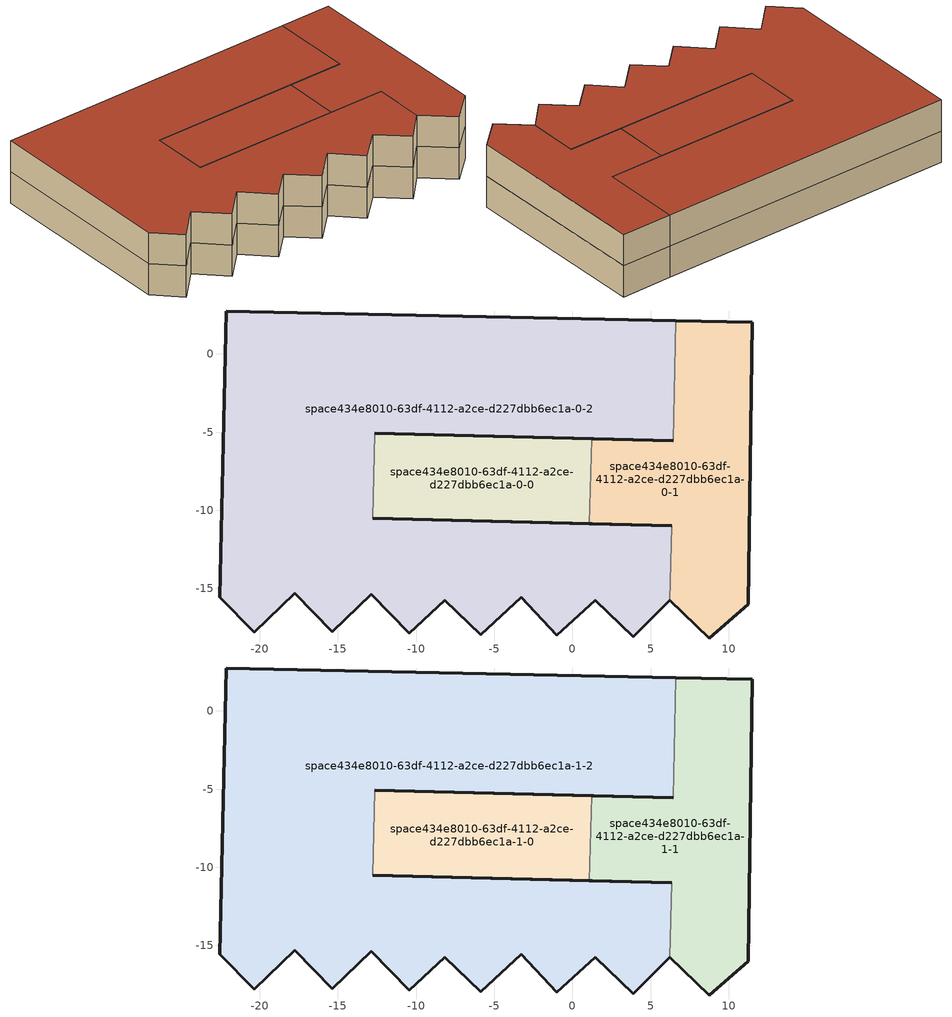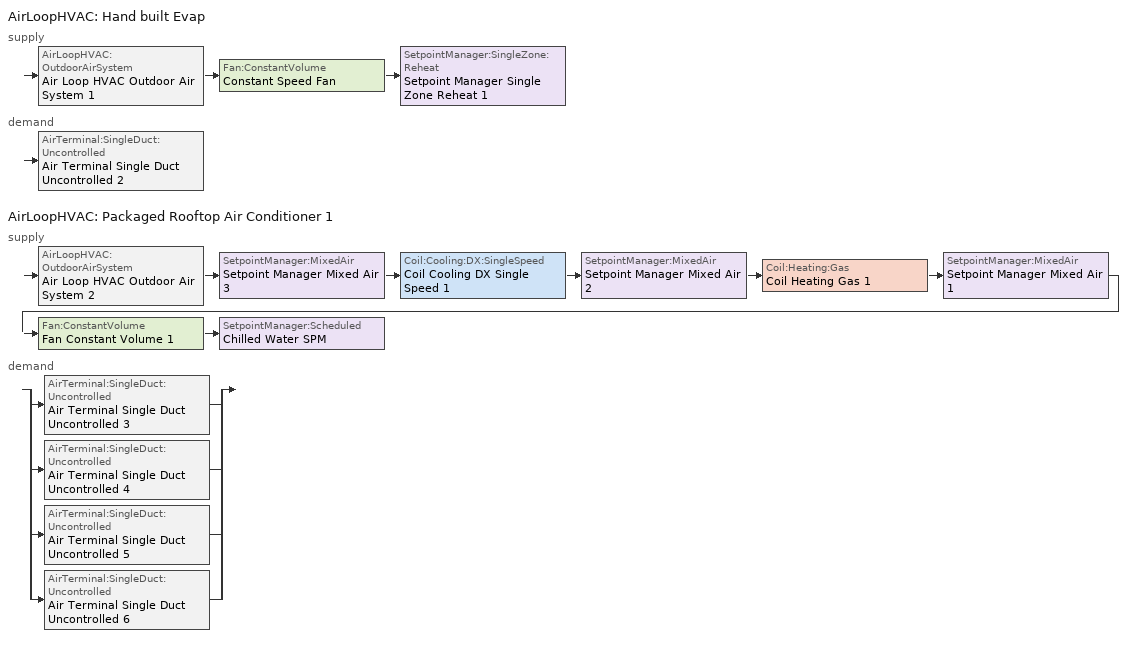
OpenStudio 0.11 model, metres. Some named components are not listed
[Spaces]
space434e8010-63df-4112-a2ce-d227dbb6ec1a-0-0
 floor ground: -12.65,-5.08 1.23,-5.43 1.09,-10.85 -12.78,-10.5 z0
 wall outside: -12.78,-10.5 1.09,-10.85 / 1.23,-5.43 -12.65,-5.08 z0:3.05
 wall to space434e8010-63df-4112-a2ce-d227dbb6ec1a-0-1: 1.09,-10.85 1.23,-5.43 z0:3.05
 wall to space434e8010-63df-4112-a2ce-d227dbb6ec1a-0-2: -12.65,-5.08 -12.78,-10.5 z0:3.05
space434e8010-63df-4112-a2ce-d227dbb6ec1a-0-1
 floor ground: 6.62,2.12 11.49,2.02 11.25,-16.01 8.75,-18.17 6.23,-15.75 6.34,-10.98 1.09,-10.85 1.23,-5.43 6.45,-5.55 z0
 wall outside: 6.23,-15.75 8.75,-18.17 11.25,-16.01 11.49,2.02 6.62,2.12 / 1.09,-10.85 6.34,-10.98 / 6.45,-5.55 1.23,-5.43 z0:3.05
 wall to space434e8010-63df-4112-a2ce-d227dbb6ec1a-0-2: 6.34,-10.98 6.23,-15.75 / 6.62,2.12 6.45,-5.55 z0:3.05
space434e8010-63df-4112-a2ce-d227dbb6ec1a-0-2
 floor ground: -22.15,2.75 6.62,2.12 6.45,-5.55 -12.65,-5.08 -12.78,-10.5 6.34,-10.98 6.23,-15.75 3.9,-18.08 1.46,-15.74 -1,-17.98 -3.28,-15.57 -5.85,-17.97 -8.18,-15.75 -10.45,-17.87 -12.88,-15.37 -15.36,-17.78 -17.76,-15.3 -20.36,-17.82 -22.55,-15.56 z0
 wall outside: -12.65,-5.08 6.45,-5.55 / 6.34,-10.98 -12.78,-10.5 / 6.62,2.12 -22.15,2.75 -22.55,-15.56 -20.36,-17.82 -17.76,-15.3 -15.36,-17.78 -12.88,-15.37 -10.45,-17.87 -8.18,-15.75 -5.85,-17.97 -3.28,-15.57 -1,-17.98 1.46,-15.74 3.9,-18.08 6.23,-15.75 z0:3.05
space434e8010-63df-4112-a2ce-d227dbb6ec1a-1-0
 floor to space434e8010-63df-4112-a2ce-d227dbb6ec1a-0-0: -12.65,-5.08 1.23,-5.43 1.09,-10.85 -12.78,-10.5 z3.05
 wall outside: -12.78,-10.5 1.09,-10.85 / 1.23,-5.43 -12.65,-5.08 z3.05:6.1
 wall to space434e8010-63df-4112-a2ce-d227dbb6ec1a-1-1: 1.09,-10.85 1.23,-5.43 z3.05:6.1
 wall to space434e8010-63df-4112-a2ce-d227dbb6ec1a-1-2: -12.65,-5.08 -12.78,-10.5 z3.05:6.1
 roof outside: 1.09,-10.85 1.23,-5.43 -12.65,-5.08 -12.78,-10.5 z6.1
space434e8010-63df-4112-a2ce-d227dbb6ec1a-1-1
 floor to space434e8010-63df-4112-a2ce-d227dbb6ec1a-0-1: 6.62,2.12 11.49,2.02 11.25,-16.01 8.75,-18.17 6.23,-15.75 6.34,-10.98 1.09,-10.85 1.23,-5.43 6.45,-5.55 z3.05
 wall outside: 6.23,-15.75 8.75,-18.17 11.25,-16.01 11.49,2.02 6.62,2.12 / 1.09,-10.85 6.34,-10.98 / 6.45,-5.55 1.23,-5.43 z3.05:6.1
 wall to space434e8010-63df-4112-a2ce-d227dbb6ec1a-1-2: 6.34,-10.98 6.23,-15.75 / 6.62,2.12 6.45,-5.55 z3.05:6.1
 roof outside: 8.75,-18.17 11.25,-16.01 11.49,2.02 6.62,2.12 6.45,-5.55 1.23,-5.43 1.09,-10.85 6.34,-10.98 6.23,-15.75 z6.1
space434e8010-63df-4112-a2ce-d227dbb6ec1a-1-2
 floor to space434e8010-63df-4112-a2ce-d227dbb6ec1a-0-2: -22.15,2.75 6.62,2.12 6.45,-5.55 -12.65,-5.08 -12.78,-10.5 6.34,-10.98 6.23,-15.75 3.9,-18.08 1.46,-15.74 -1,-17.98 -3.28,-15.57 -5.85,-17.97 -8.18,-15.75 -10.45,-17.87 -12.88,-15.37 -15.36,-17.78 -17.76,-15.3 -20.36,-17.82 -22.55,-15.56 z3.05
 wall outside: -12.65,-5.08 6.45,-5.55 / 6.34,-10.98 -12.78,-10.5 / 6.62,2.12 -22.15,2.75 -22.55,-15.56 -20.36,-17.82 -17.76,-15.3 -15.36,-17.78 -12.88,-15.37 -10.45,-17.87 -8.18,-15.75 -5.85,-17.97 -3.28,-15.57 -1,-17.98 1.46,-15.74 3.9,-18.08 6.23,-15.75 z3.05:6.1
 roof outside: 3.9,-18.08 6.23,-15.75 6.34,-10.98 -12.78,-10.5 -12.65,-5.08 6.45,-5.55 6.62,2.12 -22.15,2.75 -22.55,-15.56 -20.36,-17.82 -17.76,-15.3 -15.36,-17.78 -12.88,-15.37 -10.45,-17.87 -8.18,-15.75 -5.85,-17.97 -3.28,-15.57 -1,-17.98 1.46,-15.74 z6.1
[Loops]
AirLoopHVAC 'Hand built Evap'
 supply: AirLoopHVAC:OutdoorAirSystem 'Air Loop HVAC Outdoor Air System 1' > Fan:ConstantVolume 'Constant Speed Fan' > SetpointManager:SingleZone:Reheat 'Setpoint Manager Single Zone Reheat 1'
 demand: AirTerminal:SingleDuct:Uncontrolled 'Air Terminal Single Duct Uncontrolled 2'
AirLoopHVAC 'Packaged Rooftop Air Conditioner 1'
 supply: AirLoopHVAC:OutdoorAirSystem 'Air Loop HVAC Outdoor Air System 2' > SetpointManager:MixedAir 'Setpoint Manager Mixed Air 3' > Coil:Cooling:DX:SingleSpeed 'Coil Cooling DX Single Speed 1' > SetpointManager:MixedAir 'Setpoint Manager Mixed Air 2' > Coil:Heating:Gas 'Coil Heating Gas 1' > SetpointManager:MixedAir 'Setpoint Manager Mixed Air 1' > Fan:ConstantVolume 'Fan Constant Volume 1' > SetpointManager:Scheduled 'Chilled Water SPM'
 demand: split
  | AirTerminal:SingleDuct:Uncontrolled 'Air Terminal Single Duct Uncontrolled 3'
  | AirTerminal:SingleDuct:Uncontrolled 'Air Terminal Single Duct Uncontrolled 4'
  | AirTerminal:SingleDuct:Uncontrolled 'Air Terminal Single Duct Uncontrolled 5'
  | AirTerminal:SingleDuct:Uncontrolled 'Air Terminal Single Duct Uncontrolled 6'
[Building]
building434e8010-63df-4112-a2ce-d227dbb6ec1a: North Axis=-0; Space Type=ASHRAE_189.1-2009_ClimateZone 4-8_MediumOffice; Default Construction Set=ASHRAE_189.1-2009_ClimateZone 4-5 (mdoff)_ConstSet
[Site]
Site 1: Latitude {deg}=39.74; Longitude {deg}=-105.18; Time Zone {hr}=-7; Elevation {m}=1829
[SizingPeriod:DesignDay] Barometric Pressure {Pa}=81198; Sky Clearness=0; Rain Indicator=0; Snow Indicator=0; Day of Month=21; Daylight Saving Time Indicator=0; Dry-Bulb Temperature Range Modifier Type=DefaultMultipliers
Name | Maximum Dry-Bulb Temperature {C} | Daily Dry-Bulb Temperature Range {deltaC} | Humidity Indicating Conditions at Maximum Dry-Bulb {BasedOnField A3} | Wind Speed {m/s} | Wind Direction {deg} | Month | Day Type | Humidity Indicating Type | Solar Model Indicator | ASHRAE Taub | ASHRAE Taud
Denver Centennial  Golden   N Ann Clg .4% Condns DP=>MDB | 20.2 | 15.2 | 16.1 | 4.9 | 0 | 7 | SummerDesignDay | Dewpoint | ASHRAETau | 0.424 | 2.025
Denver Centennial  Golden   N Ann Htg Wind 99.6% Condns WS=>MCDB | 3.9 | 0 | 3.9 | 12.2 | 340 | 12 | WinterDesignDay | Wetbulb | ASHRAEClearSky
Denver Centennial  Golden   N Ann Clg .4% Condns Enth=>MDB | 27.3 | 15.2 | 59700 | 4.9 | 0 | 7 | SummerDesignDay | Enthalpy | ASHRAETau | 0.424 | 2.025
Denver Centennial  Golden   N Ann Hum_n 99.6% Condns DP=>MCDB | -10.9 | 0 | -21.6 | 3 | 340 | 12 | WinterDesignDay | Dewpoint | ASHRAEClearSky
Denver Centennial  Golden   N Ann Htg 99.6% Condns DB | -18.8 | 0 | -18.8 | 3 | 340 | 12 | WinterDesignDay | Wetbulb | ASHRAEClearSky
Denver Centennial  Golden   N Ann Clg .4% Condns WB=>MDB | 27.3 | 15.2 | 18.4 | 4.9 | 0 | 7 | SummerDesignDay | Wetbulb | ASHRAETau | 0.424 | 2.025
Denver Centennial  Golden   N Ann Clg .4% Condns DB=>MWB | 33 | 15.2 | 15.7 | 4.9 | 0 | 7 | SummerDesignDay | Wetbulb | ASHRAETau | 0.424 | 2.025
[Construction]
000_ExtSlabCarpet_4in_ClimateZone 1-8: MAT-CC05 4 HW CONCRETE, CP02 CARPET PAD
000_Exterior Door: 000_F08 Metal surface, 000_I01 25mm insulation board
000_Exterior Window: 000_Clear 3mm, 000_Air 13mm, 000_Clear 3mm
000_Interior Ceiling: 000_M11 100mm lightweight concrete, 000_F05 Ceiling air space resistance, 000_F16 Acoustic tile
000_Interior Door; 000_Interior Partition: 000_G05 25mm wood
000_Interior Floor: 000_F16 Acoustic tile, 000_F05 Ceiling air space resistance, 000_M11 100mm lightweight concrete
000_Interior Wall: 000_G01a 19mm gypsum board, 000_F04 Wall air space resistance, 000_G01a 19mm gypsum board
000_Interior Window: 000_Clear 3mm
ASHRAE_189.1-2009_ExtRoof_IEAD_ClimateZone 2-5: Roof Membrane, Roof Insulation [21], Metal Decking
ASHRAE_189.1-2009_ExtWall_SteelFrame_ClimateZone 4-8: MAT-SHEATH, Wall Insulation [39], 1/2IN Gypsum
ASHRAE_189.1-2009_ExtWindow_ClimateZone 4-5: Theoretical Glass [207]
[DefaultConstructionSet]
ASHRAE_189.1-2009_ClimateZone 4-5 (mdoff)_ConstSet: Default Exterior Surface Constructions=ASHRAE_189.1-2009_ClimateZone 4-5 (mdoff)_Exterior_DefSurfCons; Default Interior Surface Constructions=000_Interior_DefSurfCons; Default Ground Contact Surface Constructions=000_Ground_DefSurfCons; Default Exterior SubSurface Constructions=ASHRAE_189.1-2009_ClimateZone 4-5 (mdoff)_Exterior_DefSubCons; Default Interior SubSurface Constructions=000_Interior_DefSubCons; Interior Partition Construction=000_Interior Partition
[DefaultSubSurfaceConstructions] Glass Door Construction=000_Exterior Window; Skylight Construction=000_Exterior Window; Tubular Daylight Dome Construction=000_Interior Window; Tubular Daylight Diffuser Construction=000_Interior Window
Name | Fixed Window Construction | Operable Window Construction | Door Construction
000_Interior_DefSubCons | 000_Interior Window | 000_Interior Window | 000_Interior Door
ASHRAE_189.1-2009_ClimateZone 4-5 (mdoff)_Exterior_DefSubCons | ASHRAE_189.1-2009_ExtWindow_ClimateZone 4-5 | ASHRAE_189.1-2009_ExtWindow_ClimateZone 4-5 | 000_Exterior Door
[DefaultSurfaceConstructions]
Name | Floor Construction | Wall Construction | Roof Ceiling Construction
000_Ground_DefSurfCons | 000_ExtSlabCarpet_4in_ClimateZone 1-8 | 000_ExtSlabCarpet_4in_ClimateZone 1-8 | 000_ExtSlabCarpet_4in_ClimateZone 1-8
000_Interior_DefSurfCons | 000_Interior Floor | 000_Interior Wall | 000_Interior Ceiling
ASHRAE_189.1-2009_ClimateZone 4-5 (mdoff)_Exterior_DefSurfCons | 000_ExtSlabCarpet_4in_ClimateZone 1-8 | ASHRAE_189.1-2009_ExtWall_SteelFrame_ClimateZone 4-8 | ASHRAE_189.1-2009_ExtRoof_IEAD_ClimateZone 2-5
[Material]
Name | Roughness | Thickness | Conductivity | Density | Specific Heat | Thermal Absorptance | Solar Absorptance | Visible Absorptance
000_F08 Metal surface | Smooth | 0.0008 | 45.28 | 7824 | 500
000_F16 Acoustic tile | MediumSmooth | 0.0191 | 0.06 | 368 | 590
000_G01a 19mm gypsum board | MediumSmooth | 0.019 | 0.16 | 800 | 1090
000_G05 25mm wood | MediumSmooth | 0.0254 | 0.15 | 608 | 1630
000_I01 25mm insulation board | MediumRough | 0.0254 | 0.03 | 43 | 1210
000_M11 100mm lightweight concrete | MediumRough | 0.1016 | 0.53 | 1280 | 840
1/2IN Gypsum | Smooth | 0.0127 | 0.16 | 784.9 | 830 | 0.9 | 0.92 | 0.92
MAT-CC05 4 HW CONCRETE | Rough | 0.1016 | 1.311 | 2240 | 836.8 | 0.9 | 0.7 | 0.7
Metal Decking | MediumSmooth | 0.0015 | 45.006 | 7680 | 418.4 | 0.9 | 0.7 | 0.3
Roof Insulation [21] | MediumRough | 0.2105 | 0.049 | 265 | 836.8 | 0.9 | 0.7 | 0.7
Roof Membrane | VeryRough | 0.0095 | 0.16 | 1121.29 | 1460 | 0.9 | 0.7 | 0.7
Wall Insulation [39] | MediumRough | 0.1184 | 0.045 | 265 | 836.8 | 0.9 | 0.7 | 0.7
[Material:AirGap]
Name | Thermal Resistance
000_F04 Wall air space resistance | 0.15
000_F05 Ceiling air space resistance | 0.18
[Material:NoMass] Thermal Absorptance=0.9; Solar Absorptance=0.7
Name | Roughness | Thermal Resistance | Visible Absorptance
CP02 CARPET PAD | VeryRough | 0.2165 | 0.8
MAT-SHEATH | Rough | 0.3626 | 0.7
[WindowMaterial:Gas]
000_Air 13mm: Gas Type=Air; Thickness=0.0127
[WindowMaterial:Glazing] Optical Data Type=SpectralAverage; Thickness=0.003; Infrared Transmittance at Normal Incidence=0
Name | Solar Transmittance at Normal Incidence | Front Side Solar Reflectance at Normal Incidence | Back Side Solar Reflectance at Normal Incidence | Visible Transmittance at Normal Incidence | Front Side Visible Reflectance at Normal Incidence | Back Side Visible Reflectance at Normal Incidence | Front Side Infrared Hemispherical Emissivity | Back Side Infrared Hemispherical Emissivity | Conductivity | Dirt Correction Factor for Solar and Visible Transmittance | Solar Diffusing
000_Clear 3mm | 0.837 | 0.075 | 0.075 | 0.898 | 0.081 | 0.081 | 0.84 | 0.84 | 0.9
Theoretical Glass [207] | 0.3311 | 0.6189 | 0.6189 | 0.44 | 0.51 | 0.51 | 0.9 | 0.9 | 0.0133 | 1 | No
[DefaultScheduleSet]
MediumOffice_Schedules: Number of People Schedule=Medium Office_Bldg_Occ; People Activity Level Schedule=Medium Office_Activity; Lighting Schedule=Medium Office_Bldg_Light; Electric Equipment Schedule=Medium Office_Bldg_Equip; Infiltration Schedule=Medium Office_Infil_Quarter_On
[SpaceInfiltration:DesignFlowRate]
ASHRAE_189.1-2009_ClimateZone 4-8_MediumOffice_Infil: Space or SpaceType=ASHRAE_189.1-2009_ClimateZone 4-8_MediumOffice; Design Flow Rate Calculation Method=AirChanges/Hour; Design Flow Rate=0; Air Changes per Hour=0.15
[SpaceType]
ASHRAE_189.1-2009_ClimateZone 4-8_MediumOffice: Default Schedule Set=MediumOffice_Schedules; Design Specification Outdoor Air Object=MediumOffice_Outdoor_Air
[ThermostatSetpoint:DualSetpoint]
Medium Office_Thermostat: Heating Setpoint Temperature Schedule=Medium Office_HtgSetp; Cooling Setpoint Temperature Schedule=Medium Office_ClgSetp
[DesignSpecification:OutdoorAir]
MediumOffice_Outdoor_Air: Outdoor Air Method=Sum; Outdoor Air Flow per Person=0.0107645; Outdoor Air Flow per Floor Area=0; Outdoor Air Flow Rate=0; Outdoor Air Flow Air Changes per Hour=0
[ElectricEquipment:Definition] Design Level Calculation Method=EquipmentLevel
Name | Design Level {W}
componentaa252d76-a403-4ced-8618-386148bbd652 | 240
component7711aa8d-18c2-437c-9406-67c81c7f0f56 | 18.7
componenta6164f43-3ae5-4b97-bfa5-6520558698f7; componente918a7e5-52d6-4433-b14f-0ab0bd014aa2; componentc87c5d10-89c5-47df-be66-4e58909b9f3b | 40
component41d4a345-939e-4051-97a1-cebcd78ed2e3 | 830
componentbb521e33-7b6a-4444-a758-bda16f1b245d | 1300
componentf62ce4ec-c3df-4917-8f64-709ca2c01dee | 1200
component4c4d259c-d487-4a36-9706-0438d9286661; component8079701e-c534-46c7-a44d-ec0ad319bfb0 | 144
[People:Definition] Number of People Calculation Method=People; Number of People {people}=1; Fraction Radiant=0.3
component8d430a6d-d863-4445-9e0a-bdd0c462bd70; componentcf943eea-453d-4492-8c51-bc2cda840e8a
[BuildingStory] Nominal Floor to Floor Height {m}=3.048
Name | Nominal Z Coordinate {m}
story434e8010-63df-4112-a2ce-d227dbb6ec1a-0 | 0
story434e8010-63df-4112-a2ce-d227dbb6ec1a-1 | 3.048
[Space]
Name | Building Story | Thermal Zone
space434e8010-63df-4112-a2ce-d227dbb6ec1a-0-0 | story434e8010-63df-4112-a2ce-d227dbb6ec1a-0 | ThermalZone #1
space434e8010-63df-4112-a2ce-d227dbb6ec1a-0-1 | story434e8010-63df-4112-a2ce-d227dbb6ec1a-0 | ThermalZone #2
space434e8010-63df-4112-a2ce-d227dbb6ec1a-0-2 | story434e8010-63df-4112-a2ce-d227dbb6ec1a-0 | ThermalZone #3
space434e8010-63df-4112-a2ce-d227dbb6ec1a-1-0 | story434e8010-63df-4112-a2ce-d227dbb6ec1a-1 | ThermalZone #4
space434e8010-63df-4112-a2ce-d227dbb6ec1a-1-1 | story434e8010-63df-4112-a2ce-d227dbb6ec1a-1 | ThermalZone #5
space434e8010-63df-4112-a2ce-d227dbb6ec1a-1-2 | story434e8010-63df-4112-a2ce-d227dbb6ec1a-1 | ThermalZone #3
[ElectricEquipment]
Name | Electric Equipment Definition | Space or SpaceType | Multiplier
componentInstance434e8010-63df-4112-a2ce-d227dbb6ec1a-0-0-aa252d76-a403-4ced-8618-386148bbd652 | componentaa252d76-a403-4ced-8618-386148bbd652 | space434e8010-63df-4112-a2ce-d227dbb6ec1a-0-0 | 8
componentInstance434e8010-63df-4112-a2ce-d227dbb6ec1a-0-0-7711aa8d-18c2-437c-9406-67c81c7f0f56 | component7711aa8d-18c2-437c-9406-67c81c7f0f56 | space434e8010-63df-4112-a2ce-d227dbb6ec1a-0-0 | 3
componentInstance434e8010-63df-4112-a2ce-d227dbb6ec1a-0-0-a6164f43-3ae5-4b97-bfa5-6520558698f7 | componenta6164f43-3ae5-4b97-bfa5-6520558698f7 | space434e8010-63df-4112-a2ce-d227dbb6ec1a-0-0 | 1
componentInstance434e8010-63df-4112-a2ce-d227dbb6ec1a-0-0-41d4a345-939e-4051-97a1-cebcd78ed2e3 | component41d4a345-939e-4051-97a1-cebcd78ed2e3 | space434e8010-63df-4112-a2ce-d227dbb6ec1a-0-0 | 1
componentInstance434e8010-63df-4112-a2ce-d227dbb6ec1a-0-0-bb521e33-7b6a-4444-a758-bda16f1b245d | componentbb521e33-7b6a-4444-a758-bda16f1b245d | space434e8010-63df-4112-a2ce-d227dbb6ec1a-0-0 | 1
componentInstance434e8010-63df-4112-a2ce-d227dbb6ec1a-0-0-f62ce4ec-c3df-4917-8f64-709ca2c01dee | componentf62ce4ec-c3df-4917-8f64-709ca2c01dee | space434e8010-63df-4112-a2ce-d227dbb6ec1a-0-0 | 2
componentInstance434e8010-63df-4112-a2ce-d227dbb6ec1a-0-0-e918a7e5-52d6-4433-b14f-0ab0bd014aa2 | componente918a7e5-52d6-4433-b14f-0ab0bd014aa2 | space434e8010-63df-4112-a2ce-d227dbb6ec1a-0-0 | 1
componentInstance434e8010-63df-4112-a2ce-d227dbb6ec1a-0-0-4c4d259c-d487-4a36-9706-0438d9286661 | component4c4d259c-d487-4a36-9706-0438d9286661 | space434e8010-63df-4112-a2ce-d227dbb6ec1a-0-0 | 0
componentInstance434e8010-63df-4112-a2ce-d227dbb6ec1a-0-1-aa252d76-a403-4ced-8618-386148bbd652 | componentaa252d76-a403-4ced-8618-386148bbd652 | space434e8010-63df-4112-a2ce-d227dbb6ec1a-0-1 | 4
componentInstance434e8010-63df-4112-a2ce-d227dbb6ec1a-0-1-c87c5d10-89c5-47df-be66-4e58909b9f3b | componentc87c5d10-89c5-47df-be66-4e58909b9f3b | space434e8010-63df-4112-a2ce-d227dbb6ec1a-0-1 | 2
componentInstance434e8010-63df-4112-a2ce-d227dbb6ec1a-0-1-a6164f43-3ae5-4b97-bfa5-6520558698f7 | componenta6164f43-3ae5-4b97-bfa5-6520558698f7 | space434e8010-63df-4112-a2ce-d227dbb6ec1a-0-1 | 1
componentInstance434e8010-63df-4112-a2ce-d227dbb6ec1a-0-1-8079701e-c534-46c7-a44d-ec0ad319bfb0 | component8079701e-c534-46c7-a44d-ec0ad319bfb0 | space434e8010-63df-4112-a2ce-d227dbb6ec1a-0-1 | 1
componentInstance434e8010-63df-4112-a2ce-d227dbb6ec1a-0-1-4c4d259c-d487-4a36-9706-0438d9286661 | component4c4d259c-d487-4a36-9706-0438d9286661 | space434e8010-63df-4112-a2ce-d227dbb6ec1a-0-1 | 1
[People]
Name | People Definition | Space or SpaceType | Activity Level Schedule | Multiplier
componentInstance434e8010-63df-4112-a2ce-d227dbb6ec1a-0-0-8d430a6d-d863-4445-9e0a-bdd0c462bd70 | component8d430a6d-d863-4445-9e0a-bdd0c462bd70 | space434e8010-63df-4112-a2ce-d227dbb6ec1a-0-0 | Schedule:Constant #1 | 8
componentInstance434e8010-63df-4112-a2ce-d227dbb6ec1a-0-1-cf943eea-453d-4492-8c51-bc2cda840e8a | componentcf943eea-453d-4492-8c51-bc2cda840e8a | space434e8010-63df-4112-a2ce-d227dbb6ec1a-0-1 | Schedule:Constant #2 | 4
[ThermalZone] Thermostat=Medium Office_Thermostat; Use Ideal Air Loads=No
ThermalZone #1; ThermalZone #2; ThermalZone #3; ThermalZone #4; ThermalZone #5
[Sizing:Zone] Zone Cooling Design Supply Air Temperature {C}=14; Zone Heating Design Supply Air Temperature {C}=40; Zone Cooling Design Supply Air Humidity Ratio {kg-H2O/kg-air}=0.0085; Zone Heating Design Supply Air Humidity Ratio {kg-H2O/kg-air}=0.008; Heating Design Air Flow Method=DesignDay
Name | Cooling Design Air Flow Method
ThermalZone #1; ThermalZone #2; ThermalZone #4; ThermalZone #5 | DesignDay
ThermalZone #3
[Zone equipment]
ThermalZone #1: Air Terminal Single Duct Uncontrolled 4
ThermalZone #2: Air Terminal Single Duct Uncontrolled 5
ThermalZone #3: Air Terminal Single Duct Uncontrolled 2, Convective Baseboard Water
ThermalZone #4: Air Terminal Single Duct Uncontrolled 3
ThermalZone #5: Air Terminal Single Duct Uncontrolled 6
[AirLoopHVAC] Design Supply Air Flow Rate {m3/s}=AutoSize
Hand built Evap; Packaged Rooftop Air Conditioner 1
[AvailabilityManager:Scheduled] Schedule=Always On Discrete
Availability Manager Scheduled 1; Availability Manager Scheduled 2
[Sizing:System] Type of Load to Size On=Sensible; Design Outdoor Air Flow Rate {m3/s}=Autosize; Minimum System Air Flow Ratio=1; Preheat Design Temperature {C}=7; Preheat Design Humidity Ratio {kg-H2O/kg-Air}=0.008; Precool Design Temperature {C}=12.8; Precool Design Humidity Ratio {kg-H2O/kg-Air}=0.008; Central Cooling Design Supply Air Temperature {C}=12.8; Central Heating Design Supply Air Temperature {C}=40; Sizing Option=NonCoincident; 100% Outdoor Air in Cooling=Yes; 100% Outdoor Air in Heating=Yes; Central Cooling Design Supply Air Humidity Ratio {kg-H2O/kg-Air}=0.0085; Central Heating Design Supply Air Humidity Ratio {kg-H2O/kg-Air}=0.008; Cooling Design Air Flow Method=DesignDay; Cooling Design Air Flow Rate {m3/s}=0; Heating Design Air Flow Method=DesignDay; Heating Design Air Flow Rate {m3/s}=0; System Outdoor Air Method=ZoneSum
Hand built Evap; Packaged Rooftop Air Conditioner 1
[SetpointManager:SingleZone:Reheat]
Setpoint Manager Single Zone Reheat 1: Minimum Supply Air Temperature {C}=-99; Maximum Supply Air Temperature {C}=99
[Controller:OutdoorAir] Minimum Outdoor Air Flow Rate {m3/s}=Autosize; Maximum Outdoor Air Flow Rate {m3/s}=Autosize; Economizer Control Type=NoEconomizer; Economizer Control Action Type=ModulateFlow; Economizer Maximum Limit Dry-Bulb Temperature {C}=28; Economizer Maximum Limit Enthalpy {J/kg}=64000; Economizer Minimum Limit Dry-Bulb Temperature {C}=-100; Lockout Type=NoLockout; Minimum Limit Type=FixedMinimum; High Humidity Control=No; Heat Recovery Bypass Control Type=BypassWhenOAFlowGreaterThanMinimum
Name | Controller Mechanical Ventilation
Controller Outdoor Air 1 | Controller Mechanical Ventilation 1
Controller Outdoor Air 2 | Controller Mechanical Ventilation 2
[Controller:MechanicalVentilation] Availability Schedule=Always On Discrete; System Outdoor Air Method=ZoneSum
Controller Mechanical Ventilation 1; Controller Mechanical Ventilation 2
[AirLoopHVAC:OutdoorAirSystem]
Name | Controller
Air Loop HVAC Outdoor Air System 1 | Controller Outdoor Air 1
Air Loop HVAC Outdoor Air System 2 | Controller Outdoor Air 2
[AirTerminal:SingleDuct:Uncontrolled] Availability Schedule=Always On Discrete; Maximum Air Flow Rate {m3/s}=AutoSize
Air Terminal Single Duct Uncontrolled 2; Air Terminal Single Duct Uncontrolled 3; Air Terminal Single Duct Uncontrolled 4; Air Terminal Single Duct Uncontrolled 5; Air Terminal Single Duct Uncontrolled 6
[EvaporativeCooler:Direct:ResearchSpecial]
OS:EvaporativeCooler:Direct:ResearchSpecial 1: Availability Schedule=Always On Discrete 1; Cooler Effectiveness=1; Recirculating Water Pump Power Consumption {W}=0; Drift Loss Fraction=0; Blowdown Concentration Ratio=0
[ZoneHVAC:Baseboard:Convective:Water]
Convective Baseboard Water: Availability Schedule=Always On Discrete 1; Heating Coil=Coil Heating Water Baseboard
[Coil:Heating:Water:Baseboard]
Coil Heating Water Baseboard: U-Factor Times Area Value {W/K}=autosize; Maximum Water Flow Rate {m3/s}=autosize; Convergence Tolerance=0.001
[Fan:ConstantVolume] Maximum Flow Rate {m3/s}=AutoSize
Name | Availability Schedule | Pressure Rise {Pa} | Motor Efficiency
Fan Constant Volume 1 | Always On Discrete | 500
Constant Speed Fan | Always On Discrete 3 |  | 1
[Coil:Heating:Gas]
Coil Heating Gas 1: Availability Schedule=Always On Discrete; Gas Burner Efficiency=0.8; Nominal Capacity {W}=AutoSize; Parasitic Electric Load {W}=0; Parasitic Gas Load {W}=0
[Coil:Cooling:DX:SingleSpeed]
Coil Cooling DX Single Speed 1: Availability Schedule=Always On Discrete; Rated Total Cooling Capacity {W}=autosize; Rated Sensible Heat Ratio=autosize; Rated COP {W/W}=3; Rated Air Flow Rate {m3/s}=autosize; Rated Evaporator Fan Power Per Volume Flow Rate {W/(m3/s)}=773.3; Total Cooling Capacity Function of Temperature Curve=Curve Biquadratic 1; Total Cooling Capacity Function of Flow Fraction Curve=Curve Quadratic 1; Energy Input Ratio Function of Temperature Curve=Curve Biquadratic 2; Energy Input Ratio Function of Flow Fraction Curve=Curve Quadratic 2; Part Load Fraction Correlation Curve=Curve Quadratic 3; Condenser Type=AirCooled; Evaporative Condenser Effectiveness=0; Evaporative Condenser Air Flow Rate {m3/s}=Autosize; Evaporative Condenser Pump Rated Power Consumption {W}=Autosize; Crankcase Heater Capacity {W}=0; Maximum Outdoor Dry-Bulb Temperature for Crankcase Heater Operation {C}=0; Basin Heater Capacity {W/K}=0; Basin Heater Setpoint Temperature {C}=10
[SetpointManager:Scheduled]
Chilled Water SPM: Control Variable=Temperature; Schedule=Chilled Water Temperature
[Schedule:Constant]
Name | Value
Always On Discrete; Always On Discrete 1; Always On Discrete 3 | 1
Schedule:Constant #1; Schedule:Constant #2 | 148.956
[Schedule:Ruleset]
Name | Default Day Schedule | Summer Design Day Schedule | Winter Design Day Schedule
Medium Office_Infil_Quarter_On | Medium Office_Infil_Quarter_On Default Schedule | Medium Office_Infil_Quarter_On Summer Design Day | Medium Office_Infil_Quarter_On Winter Design Day
Medium Office_Bldg_Light | Medium Office_Bldg_Light Default Schedule | Medium Office_Bldg_Light Summer Design Day | Medium Office_Bldg_Light Winter Design Day
Medium Office_Bldg_Equip | Medium Office_Bldg_Equip Default Schedule | Medium Office_Bldg_Equip Summer Design Day | Medium Office_Bldg_Equip Winter Design Day
Medium Office_HtgSetp | Medium Office_HtgSetp Default Schedule | Medium Office_HtgSetp Summer Design Day | Medium Office_HtgSetp Winter Design Day
Medium Office_Bldg_Occ | Medium Office_Bldg_Occ Default Schedule | Medium Office_Bldg_Occ Summer Design Day | Medium Office_Bldg_Occ Winter Design Day
Medium Office_ClgSetp | Medium Office_ClgSetp Default Schedule | Medium Office_ClgSetp Summer Design Day | Medium Office_ClgSetp Winter Design Day
Medium Office_Activity | Medium Office_Activity Default Schedule | Medium Office_Activity Summer Design Day | Medium Office_Activity Winter Design Day
Chilled Water Temperature | Chilled Water Temperature Default | Chilled Water Temperature Summer Design Day | Chilled Water Temperature Winter Design Day
[Schedule:Day]
Medium Office_Infil_Quarter_On Default Schedule; Medium Office_Bldg_Light Default Schedule; Medium Office_Bldg_Light Winter Design Day; Medium Office_Bldg_Equip Default Schedule; Medium Office_Bldg_Equip Winter Design Day; Medium Office_HtgSetp Default Schedule; Medium Office_Bldg_Occ Default Schedule; Medium Office_Bldg_Occ Rule 1 Day Schedule; Medium Office_Bldg_Occ Winter Design Day; Medium Office_ClgSetp Default Schedule; Medium Office_Activity Default Schedule: 24, 0, 0
Medium Office_Infil_Quarter_On Rule 3 Day Schedule; Medium Office_Infil_Quarter_On Summer Design Day: 6, 0, 1, 22, 0, 0.25, 24, 0, 1
Medium Office_Infil_Quarter_On Rule 2 Day Schedule; Medium Office_Infil_Quarter_On Winter Design Day: 6, 0, 1, 18, 0, 0.25, 24, 0, 1
Medium Office_Infil_Quarter_On Rule 1 Day Schedule; Medium Office_Bldg_Light Summer Design Day; Medium Office_Bldg_Equip Summer Design Day: 24, 0, 1
Medium Office_Bldg_Light Rule 3 Day Schedule: 5, 0, 0.05, 7, 0, 0.1, 8, 0, 0.3, 17, 0, 0.9, 18, 0, 0.7, 20, 0, 0.5, 22, 0, 0.3, 23, 0, 0.1, 24, 0, 0.05
Medium Office_Bldg_Light Rule 2 Day Schedule: 6, 0, 0.05, 8, 0, 0.1, 14, 0, 0.5, 17, 0, 0.15, 24, 0, 0.05
Medium Office_Bldg_Light Rule 1 Day Schedule: 24, 0, 0.05
Medium Office_Bldg_Equip Rule 3 Day Schedule: 8, 0, 0.4, 12, 0, 0.9, 13, 0, 0.8, 17, 0, 0.9, 18, 0, 0.8, 20, 0, 0.6, 22, 0, 0.5, 24, 0, 0.4
Medium Office_Bldg_Equip Rule 2 Day Schedule: 6, 0, 0.3, 8, 0, 0.4, 14, 0, 0.5, 17, 0, 0.35, 24, 0, 0.3
Medium Office_Bldg_Equip Rule 1 Day Schedule: 24, 0, 0.3
Medium Office_HtgSetp Rule 3 Day Schedule: 6, 0, 15.6, 22, 0, 21, 24, 0, 15.6
Medium Office_HtgSetp Summer Design Day; Medium Office_HtgSetp Rule 1 Day Schedule: 24, 0, 15.6
Medium Office_HtgSetp Rule 2 Day Schedule: 6, 0, 15.6, 18, 0, 21, 24, 0, 15.6
Medium Office_HtgSetp Winter Design Day: 24, 0, 21
Medium Office_Bldg_Occ Summer Design Day: 6, 0, 0, 22, 0, 1, 24, 0, 0.05
Medium Office_Bldg_Occ Rule 3 Day Schedule: 6, 0, 0, 7, 0, 0.1, 8, 0, 0.2, 12, 0, 0.95, 13, 0, 0.5, 17, 0, 0.95, 18, 0, 0.7, 20, 0, 0.4, 22, 0, 0.1, 24, 0, 0.05
Medium Office_Bldg_Occ Rule 2 Day Schedule: 6, 0, 0, 8, 0, 0.1, 14, 0, 0.5, 17, 0, 0.1, 24, 0, 0
Medium Office_ClgSetp Rule 3 Day Schedule; Medium Office_ClgSetp Summer Design Day: 6, 0, 26.7, 22, 0, 24, 24, 0, 26.7
Medium Office_ClgSetp Rule 2 Day Schedule: 6, 0, 26.7, 18, 0, 24, 24, 0, 26.7
Medium Office_ClgSetp Winter Design Day; Medium Office_ClgSetp Rule 1 Day Schedule: 24, 0, 26.7
Medium Office_Activity Rule 1 Day Schedule; Medium Office_Activity Winter Design Day; Medium Office_Activity Summer Design Day: 24, 0, 120
Chilled Water Temperature Default; Chilled Water Temperature Summer Design Day; Chilled Water Temperature Winter Design Day: 24, 0, 6.7
[Schedule:Rule] Date Specification Type=DateRange; Start Month=1; Start Day=1; End Month=12; End Day=31
Name | Schedule Ruleset | Rule Order | Day Schedule | Apply Sunday | Apply Monday | Apply Tuesday | Apply Wednesday | Apply Thursday | Apply Friday | Apply Saturday
Medium Office_Infil_Quarter_On Rule 3 | Medium Office_Infil_Quarter_On | 2 | Medium Office_Infil_Quarter_On Rule 3 Day Schedule | No | Yes | Yes | Yes | Yes | Yes | No
Medium Office_Infil_Quarter_On Rule 2 | Medium Office_Infil_Quarter_On | 1 | Medium Office_Infil_Quarter_On Rule 2 Day Schedule | No | No | No | No | No | No | Yes
Medium Office_Infil_Quarter_On Rule 1 | Medium Office_Infil_Quarter_On | 0 | Medium Office_Infil_Quarter_On Rule 1 Day Schedule | Yes | No | No | No | No | No | No
Medium Office_Bldg_Light Rule 3 | Medium Office_Bldg_Light | 2 | Medium Office_Bldg_Light Rule 3 Day Schedule | No | Yes | Yes | Yes | Yes | Yes | No
Medium Office_Bldg_Light Rule 2 | Medium Office_Bldg_Light | 1 | Medium Office_Bldg_Light Rule 2 Day Schedule | No | No | No | No | No | No | Yes
Medium Office_Bldg_Light Rule 1 | Medium Office_Bldg_Light | 0 | Medium Office_Bldg_Light Rule 1 Day Schedule | Yes | No | No | No | No | No | No
Medium Office_Bldg_Equip Rule 3 | Medium Office_Bldg_Equip | 2 | Medium Office_Bldg_Equip Rule 3 Day Schedule | No | Yes | Yes | Yes | Yes | Yes | No
Medium Office_Bldg_Equip Rule 2 | Medium Office_Bldg_Equip | 1 | Medium Office_Bldg_Equip Rule 2 Day Schedule | No | No | No | No | No | No | Yes
Medium Office_Bldg_Equip Rule 1 | Medium Office_Bldg_Equip | 0 | Medium Office_Bldg_Equip Rule 1 Day Schedule | Yes | No | No | No | No | No | No
Medium Office_HtgSetp Rule 3 | Medium Office_HtgSetp | 2 | Medium Office_HtgSetp Rule 3 Day Schedule | No | Yes | Yes | Yes | Yes | Yes | No
Medium Office_HtgSetp Rule 2 | Medium Office_HtgSetp | 1 | Medium Office_HtgSetp Rule 2 Day Schedule | No | No | No | No | No | No | Yes
Medium Office_HtgSetp Rule 1 | Medium Office_HtgSetp | 0 | Medium Office_HtgSetp Rule 1 Day Schedule | Yes | No | No | No | No | No | No
Medium Office_Bldg_Occ Rule 3 | Medium Office_Bldg_Occ | 2 | Medium Office_Bldg_Occ Rule 3 Day Schedule | No | Yes | Yes | Yes | Yes | Yes | No
Medium Office_Bldg_Occ Rule 2 | Medium Office_Bldg_Occ | 1 | Medium Office_Bldg_Occ Rule 2 Day Schedule | No | No | No | No | No | No | Yes
Medium Office_Bldg_Occ Rule 1 | Medium Office_Bldg_Occ | 0 | Medium Office_Bldg_Occ Rule 1 Day Schedule | Yes | No | No | No | No | No | No
Medium Office_ClgSetp Rule 3 | Medium Office_ClgSetp | 2 | Medium Office_ClgSetp Rule 3 Day Schedule | No | Yes | Yes | Yes | Yes | Yes | No
Medium Office_ClgSetp Rule 2 | Medium Office_ClgSetp | 1 | Medium Office_ClgSetp Rule 2 Day Schedule | No | No | No | No | No | No | Yes
Medium Office_ClgSetp Rule 1 | Medium Office_ClgSetp | 0 | Medium Office_ClgSetp Rule 1 Day Schedule | Yes | No | No | No | No | No | No
Medium Office_Activity Rule 1 | Medium Office_Activity | 0 | Medium Office_Activity Rule 1 Day Schedule | Yes | Yes | Yes | Yes | Yes | Yes | Yes
[Curve:Biquadratic] Minimum Value of x {BasedOnField A2}=17; Maximum Value of x {BasedOnField A2}=22; Minimum Value of y {BasedOnField A3}=13; Maximum Value of y {BasedOnField A3}=46
Name | Coefficient1 Constant | Coefficient2 x | Coefficient3 x**2 | Coefficient4 y | Coefficient5 y**2 | Coefficient6 x*y
Curve Biquadratic 1 | 0.42415 | 0.04426 | -0.00042 | 0.00333 | -8e-005 | -0.00021
Curve Biquadratic 2 | 1.23649 | -0.02431 | 0.00057 | -0.01434 | 0.00063 | -0.00038
[Curve:Quadratic]
Name | Coefficient1 Constant | Coefficient2 x | Coefficient3 x**2 | Minimum Value of x {BasedOnField A2} | Maximum Value of x {BasedOnField A2}
Curve Quadratic 1 | 0.77136 | 0.34053 | -0.11088 | 0.75918 | 1.13877
Curve Quadratic 2 | 1.2055 | -0.32953 | 0.12308 | 0.75918 | 1.13877
Curve Quadratic 3 | 0.771 | 0.229 | 0 | 0 | 1
